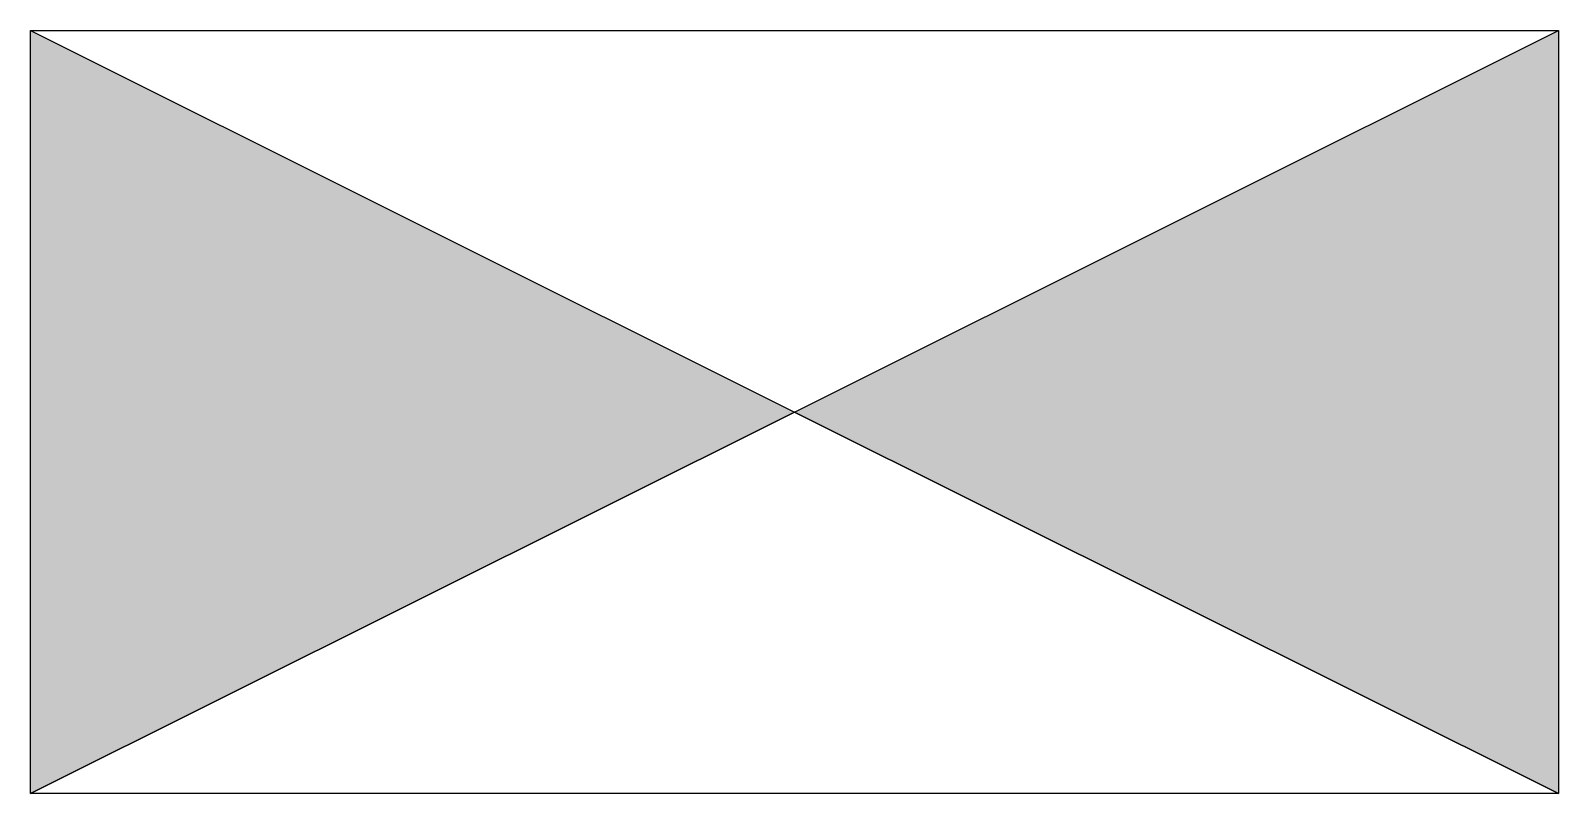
# Model space of a CAD drawing. Header units: inches. Extents: x 46.87 to 52.24, y 25.62 to 28.3.
import ezdxf

# ---------------------------------------------------------------- set-up
doc = ezdxf.new("R2010")
doc.units = ezdxf.units.IN
doc.header["$MEASUREMENT"] = 0

msp = doc.modelspace()

# ---------------------------------------------------------------- hatches: boundary and pattern name
for points in [[(46.8736, 28.3003), (49.5575, 26.9599), (46.8736, 25.6196)], [(49.5575, 26.9599), (52.2414, 28.3003), (52.2414, 25.6196)]]:
    msp.add_hatch(color=0).paths.add_polyline_path(points)

# ---------------------------------------------------------------- linework, layer by layer
for p, q in [((46.8736, 25.6196), (46.8736, 28.3003)), ((46.8736, 28.3003), (52.2414, 28.3003)), ((46.8736, 28.3003), (49.5575, 26.9599)), ((49.5575, 26.9599), (52.2414, 28.3003)), ((52.2414, 28.3003), (52.2414, 25.6196)), ((49.5575, 26.9599), (46.8736, 25.6196)), ((46.8736, 25.6196), (49.5575, 26.9599)), ((49.5575, 26.9599), (49.5575, 26.9599)), ((49.5575, 26.9599), (52.2414, 25.6196)), ((52.2414, 25.6196), (49.5575, 26.9599)), ((52.2414, 25.6196), (46.8736, 25.6196))]:
    msp.add_line(p, q)

doc.saveas('drawing.dxf')
